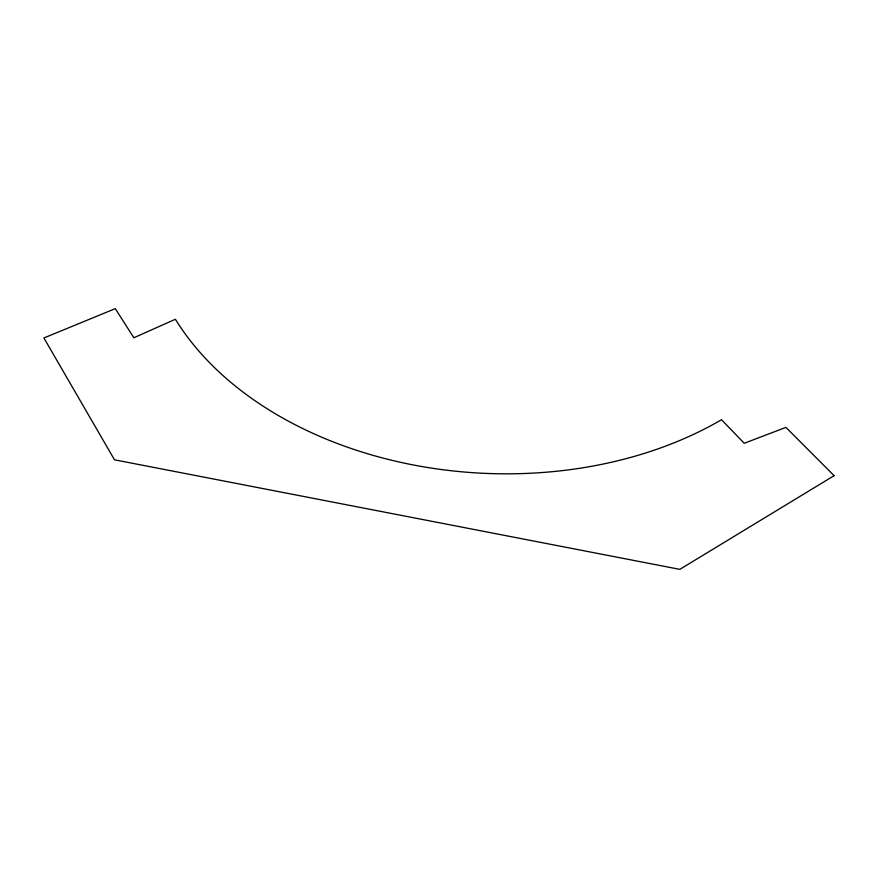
<?xml version="1.0" encoding="UTF-8"?>
<svg xmlns="http://www.w3.org/2000/svg" width="878" height="878" viewBox="0 0 878 878"><rect width="100%" height="100%" fill="white"/><g stroke="black" fill="none" stroke-linecap="round" stroke-linejoin="round"><path stroke-width="1.32" d="M834.1 475.667L679.835 569.361L114.491 459.809L43.9 337.975L115.292 308.639L133.84 337.767L175.391 319.252A348.116 244.808 2.9 0 0 721.518 419.717L744.215 443.28L785.931 427.388L834.1 475.667"/></g></svg>
